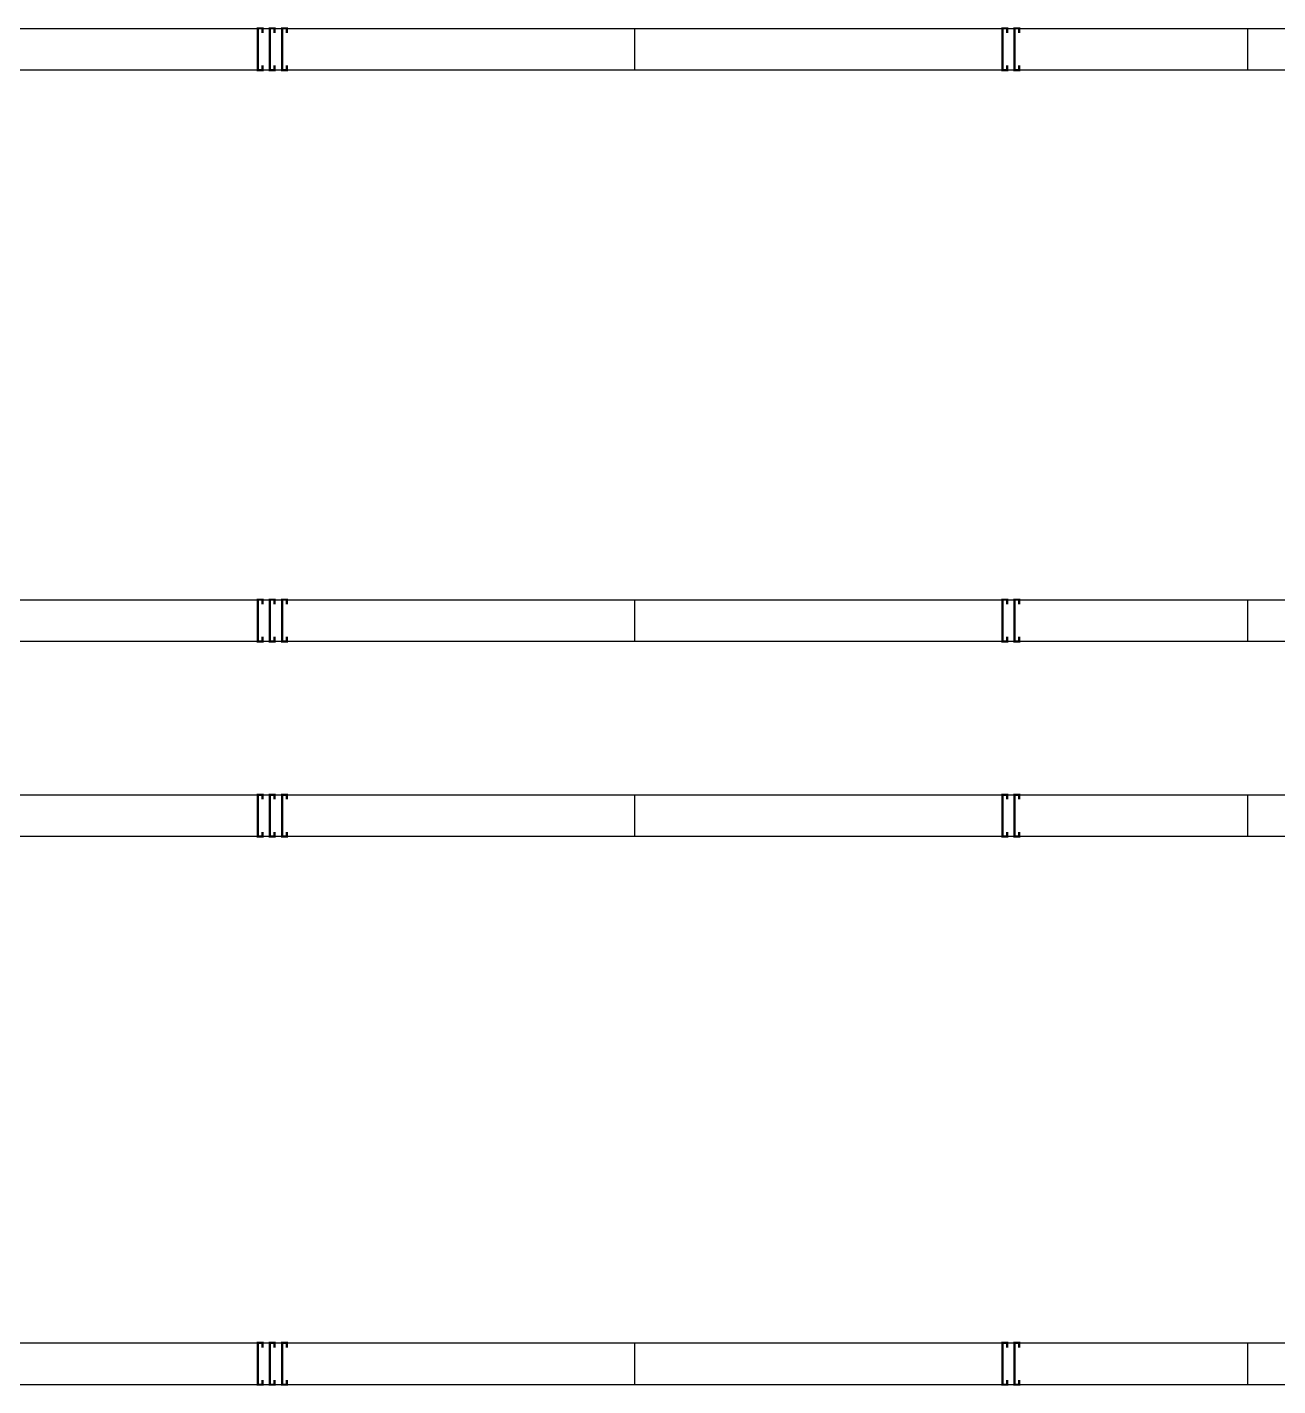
# Model space of a CAD drawing. Header units: millimetres. Extents: x -19577 to 374132, y 182625 to 847314.
# Drawn here: x 295827 to 322751, y 217225 to 246475 of the extents above; entities that cross this region are included whole.
import ezdxf

# ---------------------------------------------------------------- set-up
doc = ezdxf.new("R2010")
doc.units = ezdxf.units.MM
doc.header["$LTSCALE"] = 150
doc.layers.add('-----26 Electrical Cable Tray_LV_STSPDU_A', color=181, linetype='Continuous')
doc.layers.add('-----26 Electrical Cable Tray_LV_STSPDU_B', color=41, linetype='Continuous')

msp = doc.modelspace()

# ---------------------------------------------------------------- linework, layer by layer
at = {"layer": '-----26 Electrical Cable Tray_LV_STSPDU_A', "elevation": 0}
for points in [[(308900, 234150), (308900, 233250), (276247, 233250), (276247, 234150)], [(322100, 234150), (322100, 233250), (276247, 233250), (276247, 234150)], [(338300, 234150), (338300, 233250), (276247, 233250), (276247, 234150)], [(308900, 229950), (308900, 229050), (276247, 229050), (276247, 229950)], [(322100, 229950), (322100, 229050), (276247, 229050), (276247, 229950)], [(338300, 229950), (338300, 229050), (276247, 229050), (276247, 229950)]]:
    msp.add_lwpolyline(points, close=True, dxfattribs=at)
at = {"layer": '-----26 Electrical Cable Tray_LV_STSPDU_A', "ltscale": 7.5, "const_width": 50, "elevation": 0}
for points in [[(300895, 234050), (300895, 234150), (300795, 234150), (300795, 233250), (300895, 233250), (300895, 233350)], [(301154, 234050), (301154, 234150), (301054, 234150), (301054, 233250), (301154, 233250), (301154, 233350)], [(301414, 234050), (301414, 234150), (301314, 234150), (301314, 233250), (301414, 233250), (301414, 233350)], [(316921, 234050), (316921, 234150), (316821, 234150), (316821, 233250), (316921, 233250), (316921, 233350)], [(317181, 234050), (317181, 234150), (317081, 234150), (317081, 233250), (317181, 233250), (317181, 233350)], [(300895, 229850), (300895, 229950), (300795, 229950), (300795, 229050), (300895, 229050), (300895, 229150)], [(301154, 229850), (301154, 229950), (301054, 229950), (301054, 229050), (301154, 229050), (301154, 229150)], [(301414, 229850), (301414, 229950), (301314, 229950), (301314, 229050), (301414, 229050), (301414, 229150)], [(316921, 229850), (316921, 229950), (316821, 229950), (316821, 229050), (316921, 229050), (316921, 229150)], [(317181, 229850), (317181, 229950), (317081, 229950), (317081, 229050), (317181, 229050), (317181, 229150)]]:
    msp.add_lwpolyline(points, dxfattribs=at)
at = {"layer": '-----26 Electrical Cable Tray_LV_STSPDU_B', "elevation": 0}
for points in [[(308900, 246450), (308900, 245550), (276247, 245550), (276247, 246450)], [(322100, 246450), (322100, 245550), (276247, 245550), (276247, 246450)], [(338300, 246450), (338300, 245550), (276247, 245550), (276247, 246450)], [(308900, 218150), (308900, 217250), (275147, 217250), (275147, 218150)], [(322100, 218150), (322100, 217250), (275147, 217250), (275147, 218150)], [(338300, 218150), (338300, 217250), (275147, 217250), (275147, 218150)]]:
    msp.add_lwpolyline(points, close=True, dxfattribs=at)
at = {"layer": '-----26 Electrical Cable Tray_LV_STSPDU_B', "ltscale": 7.5, "const_width": 50, "elevation": 0}
for points in [[(300895, 246350), (300895, 246450), (300795, 246450), (300795, 245550), (300895, 245550), (300895, 245650)], [(301154, 246350), (301154, 246450), (301054, 246450), (301054, 245550), (301154, 245550), (301154, 245650)], [(301414, 246350), (301414, 246450), (301314, 246450), (301314, 245550), (301414, 245550), (301414, 245650)], [(316921, 246350), (316921, 246450), (316821, 246450), (316821, 245550), (316921, 245550), (316921, 245650)], [(317181, 246350), (317181, 246450), (317081, 246450), (317081, 245550), (317181, 245550), (317181, 245650)], [(300895, 218050), (300895, 218150), (300795, 218150), (300795, 217250), (300895, 217250), (300895, 217350)], [(301154, 218050), (301154, 218150), (301054, 218150), (301054, 217250), (301154, 217250), (301154, 217350)], [(301414, 218050), (301414, 218150), (301314, 218150), (301314, 217250), (301414, 217250), (301414, 217350)], [(316921, 218050), (316921, 218150), (316821, 218150), (316821, 217250), (316921, 217250), (316921, 217350)], [(317181, 218050), (317181, 218150), (317081, 218150), (317081, 217250), (317181, 217250), (317181, 217350)]]:
    msp.add_lwpolyline(points, dxfattribs=at)

doc.saveas('drawing.dxf')
